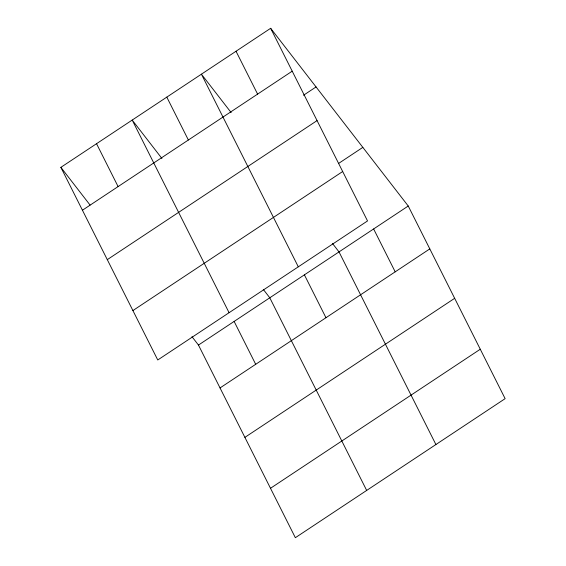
<?xml version="1.0" encoding="UTF-8"?>
<svg xmlns="http://www.w3.org/2000/svg" width="566" height="566" viewBox="0 0 566 566"><rect width="100%" height="100%" fill="white"/><g stroke="black" fill="none" stroke-linecap="round" stroke-linejoin="round"><path stroke-width="0.85" d="M270.647 28.3L367.532 220.938L157.758 359.983L60.873 167.345L270.647 28.3L408.242 206.017L505.127 398.655L295.353 537.7L198.468 345.062L191.98 336.685M82.438 210.227L292.212 71.174M303.532 95.244L316.054 86.945M107.292 259.645L317.066 120.6M338.532 163.482L362.834 147.372M132.904 310.564L342.678 171.519M198.468 345.062L408.242 206.017M220.032 387.943L429.806 248.899M244.894 437.362L454.661 298.317M270.498 488.281L480.272 349.236M231.147 112.584L201.418 74.188L298.303 266.819M332.532 243.522L339.013 251.905L435.905 444.536M161.926 158.473L132.196 120.07L229.081 312.708M263.303 289.41L269.791 297.787L366.676 490.425M60.873 167.345L90.065 205.048M373.631 228.961L395.195 271.836M236.029 51.244L257.601 94.119M304.402 274.843L325.966 317.724M166.807 97.126L188.372 140.007M234.133 321.424L255.698 364.306M96.538 143.707L118.103 186.589"/></g></svg>
